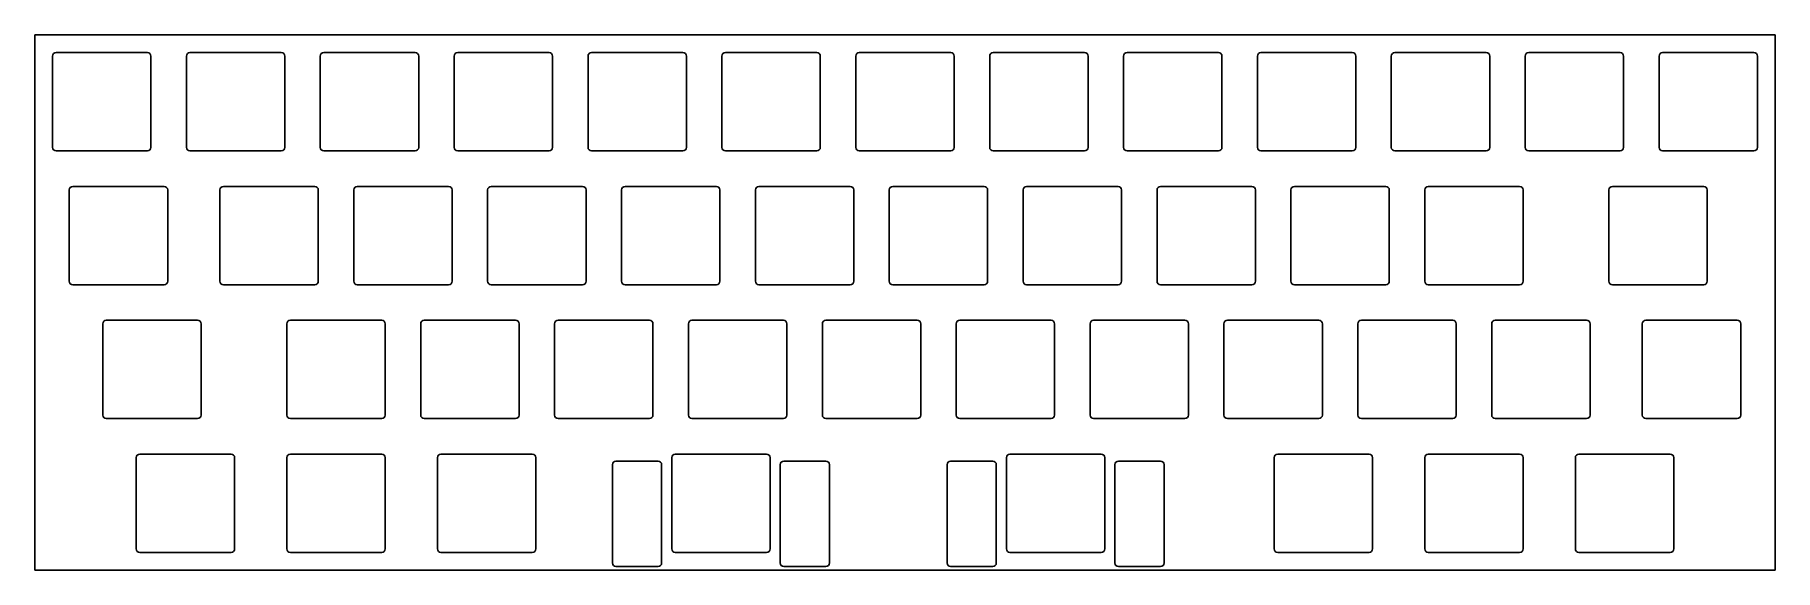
# Model space of a CAD drawing. Header units: millimetres. Extents: x 0 to 248, y -76 to 0.
import ezdxf

# ---------------------------------------------------------------- set-up
doc = ezdxf.new("R2010")
doc.units = ezdxf.units.MM

msp = doc.modelspace()

# ---------------------------------------------------------------- linework, layer by layer
for p, q in [((0, 0), (247.65, 0)), ((0, -76.2), (0, 0)), ((247.65, -76.2), (247.65, 0)), ((2.525, -3.025), (2.525, -16.025)), ((3.025, -2.525), (16.025, -2.525)), ((16.525, -3.025), (16.525, -16.025)), ((21.575, -3.025), (21.575, -16.025)), ((22.075, -2.525), (35.075, -2.525)), ((35.575, -3.025), (35.575, -16.025)), ((40.625, -3.025), (40.625, -16.025)), ((41.125, -2.525), (54.125, -2.525)), ((54.625, -3.025), (54.625, -16.025)), ((59.675, -3.025), (59.675, -16.025)), ((60.175, -2.525), (73.175, -2.525)), ((73.675, -3.025), (73.675, -16.025)), ((78.725, -3.025), (78.725, -16.025)), ((79.225, -2.525), (92.225, -2.525)), ((92.725, -3.025), (92.725, -16.025)), ((97.775, -3.025), (97.775, -16.025)), ((98.275, -2.525), (111.275, -2.525)), ((111.775, -3.025), (111.775, -16.025)), ((116.825, -3.025), (116.825, -16.025)), ((117.325, -2.525), (130.325, -2.525)), ((130.825, -3.025), (130.825, -16.025)), ((135.875, -3.025), (135.875, -16.025)), ((136.375, -2.525), (149.375, -2.525)), ((149.875, -3.025), (149.875, -16.025)), ((154.925, -3.025), (154.925, -16.025)), ((155.425, -2.525), (168.425, -2.525)), ((168.925, -3.025), (168.925, -16.025)), ((173.975, -3.025), (173.975, -16.025)), ((174.475, -2.525), (187.475, -2.525)), ((187.975, -3.025), (187.975, -16.025)), ((193.025, -3.025), (193.025, -16.025)), ((193.525, -2.525), (206.525, -2.525)), ((207.025, -3.025), (207.025, -16.025)), ((212.075, -3.025), (212.075, -16.025)), ((212.575, -2.525), (225.575, -2.525)), ((226.075, -3.025), (226.075, -16.025)), ((231.125, -3.025), (231.125, -16.025)), ((231.625, -2.525), (244.625, -2.525)), ((245.125, -3.025), (245.125, -16.025)), ((3.025, -16.525), (16.025, -16.525)), ((22.075, -16.525), (35.075, -16.525)), ((41.125, -16.525), (54.125, -16.525)), ((60.175, -16.525), (73.175, -16.525)), ((79.225, -16.525), (92.225, -16.525)), ((98.275, -16.525), (111.275, -16.525)), ((117.325, -16.525), (130.325, -16.525)), ((136.375, -16.525), (149.375, -16.525)), ((155.425, -16.525), (168.425, -16.525)), ((174.475, -16.525), (187.475, -16.525)), ((193.525, -16.525), (206.525, -16.525)), ((212.575, -16.525), (225.575, -16.525)), ((231.625, -16.525), (244.625, -16.525)), ((4.90625, -22.075), (4.90625, -35.075)), ((5.40625, -21.575), (18.40625, -21.575)), ((18.90625, -22.075), (18.90625, -35.075)), ((26.3375, -22.075), (26.3375, -35.075)), ((26.8375, -21.575), (39.8375, -21.575)), ((40.3375, -22.075), (40.3375, -35.075)), ((45.3875, -22.075), (45.3875, -35.075)), ((45.8875, -21.575), (58.8875, -21.575)), ((59.3875, -22.075), (59.3875, -35.075)), ((64.4375, -22.075), (64.4375, -35.075)), ((64.9375, -21.575), (77.9375, -21.575)), ((78.4375, -22.075), (78.4375, -35.075)), ((83.4875, -22.075), (83.4875, -35.075)), ((83.9875, -21.575), (96.9875, -21.575)), ((97.4875, -22.075), (97.4875, -35.075)), ((102.5375, -22.075), (102.5375, -35.075)), ((103.0375, -21.575), (116.0375, -21.575)), ((116.5375, -22.075), (116.5375, -35.075)), ((121.5875, -22.075), (121.5875, -35.075)), ((122.0875, -21.575), (135.0875, -21.575)), ((135.5875, -22.075), (135.5875, -35.075)), ((140.6375, -22.075), (140.6375, -35.075)), ((141.1375, -21.575), (154.1375, -21.575)), ((154.6375, -22.075), (154.6375, -35.075)), ((159.6875, -22.075), (159.6875, -35.075)), ((160.1875, -21.575), (173.1875, -21.575)), ((173.6875, -22.075), (173.6875, -35.075)), ((178.7375, -22.075), (178.7375, -35.075)), ((179.2375, -21.575), (192.2375, -21.575)), ((192.7375, -22.075), (192.7375, -35.075)), ((197.7875, -22.075), (197.7875, -35.075)), ((198.2875, -21.575), (211.2875, -21.575)), ((211.7875, -22.075), (211.7875, -35.075)), ((223.98125, -22.075), (223.98125, -35.075)), ((224.48125, -21.575), (237.48125, -21.575)), ((237.98125, -22.075), (237.98125, -35.075)), ((5.40625, -35.575), (18.40625, -35.575)), ((26.8375, -35.575), (39.8375, -35.575)), ((45.8875, -35.575), (58.8875, -35.575)), ((64.9375, -35.575), (77.9375, -35.575)), ((83.9875, -35.575), (96.9875, -35.575)), ((103.0375, -35.575), (116.0375, -35.575)), ((122.0875, -35.575), (135.0875, -35.575)), ((141.1375, -35.575), (154.1375, -35.575)), ((160.1875, -35.575), (173.1875, -35.575)), ((179.2375, -35.575), (192.2375, -35.575)), ((198.2875, -35.575), (211.2875, -35.575)), ((224.48125, -35.575), (237.48125, -35.575)), ((9.66875, -41.125), (9.66875, -54.125)), ((10.16875, -40.625), (23.16875, -40.625)), ((23.66875, -41.125), (23.66875, -54.125)), ((35.8625, -41.125), (35.8625, -54.125)), ((36.3625, -40.625), (49.3625, -40.625)), ((49.8625, -41.125), (49.8625, -54.125)), ((54.9125, -41.125), (54.9125, -54.125)), ((55.4125, -40.625), (68.4125, -40.625)), ((68.9125, -41.125), (68.9125, -54.125)), ((73.9625, -41.125), (73.9625, -54.125)), ((74.4625, -40.625), (87.4625, -40.625)), ((87.9625, -41.125), (87.9625, -54.125)), ((93.0125, -41.125), (93.0125, -54.125)), ((93.5125, -40.625), (106.5125, -40.625)), ((107.0125, -41.125), (107.0125, -54.125)), ((112.0625, -41.125), (112.0625, -54.125)), ((112.5625, -40.625), (125.5625, -40.625)), ((126.0625, -41.125), (126.0625, -54.125)), ((131.1125, -41.125), (131.1125, -54.125)), ((131.6125, -40.625), (144.6125, -40.625)), ((145.1125, -41.125), (145.1125, -54.125)), ((150.1625, -41.125), (150.1625, -54.125)), ((150.6625, -40.625), (163.6625, -40.625)), ((164.1625, -41.125), (164.1625, -54.125)), ((169.2125, -41.125), (169.2125, -54.125)), ((169.7125, -40.625), (182.7125, -40.625)), ((183.2125, -41.125), (183.2125, -54.125)), ((188.2625, -41.125), (188.2625, -54.125)), ((188.7625, -40.625), (201.7625, -40.625)), ((202.2625, -41.125), (202.2625, -54.125)), ((207.3125, -41.125), (207.3125, -54.125)), ((207.8125, -40.625), (220.8125, -40.625)), ((221.3125, -41.125), (221.3125, -54.125)), ((228.74375, -41.125), (228.74375, -54.125)), ((229.24375, -40.625), (242.24375, -40.625)), ((242.74375, -41.125), (242.74375, -54.125)), ((10.16875, -54.625), (23.16875, -54.625)), ((36.3625, -54.625), (49.3625, -54.625)), ((55.4125, -54.625), (68.4125, -54.625)), ((74.4625, -54.625), (87.4625, -54.625)), ((93.5125, -54.625), (106.5125, -54.625)), ((112.5625, -54.625), (125.5625, -54.625)), ((131.6125, -54.625), (144.6125, -54.625)), ((150.6625, -54.625), (163.6625, -54.625)), ((169.7125, -54.625), (182.7125, -54.625)), ((188.7625, -54.625), (201.7625, -54.625)), ((207.8125, -54.625), (220.8125, -54.625)), ((229.24375, -54.625), (242.24375, -54.625)), ((14.43125, -60.175), (14.43125, -73.175)), ((14.93125, -59.675), (27.93125, -59.675)), ((28.43125, -60.175), (28.43125, -73.175)), ((35.8625, -60.175), (35.8625, -73.175)), ((36.3625, -59.675), (49.3625, -59.675)), ((49.8625, -60.175), (49.8625, -73.175)), ((57.29375, -60.175), (57.29375, -73.175)), ((57.79375, -59.675), (70.79375, -59.675)), ((71.29375, -60.175), (71.29375, -73.175)), ((82.19325, -61.175), (82.19325, -75.175)), ((82.69325, -60.675), (88.69325, -60.675)), ((89.19325, -61.175), (89.19325, -75.175)), ((90.63125, -60.175), (90.63125, -73.175)), ((91.13125, -59.675), (104.13125, -59.675)), ((104.63125, -60.175), (104.63125, -73.175)), ((106.06925, -61.175), (106.06925, -75.175)), ((106.56925, -60.675), (112.56925, -60.675)), ((113.06925, -61.175), (113.06925, -75.175)), ((129.81825, -61.175), (129.81825, -75.175)), ((130.31825, -60.675), (136.31825, -60.675)), ((136.81825, -61.175), (136.81825, -75.175)), ((138.25625, -60.175), (138.25625, -73.175)), ((138.75625, -59.675), (151.75625, -59.675)), ((152.25625, -60.175), (152.25625, -73.175)), ((153.69425, -61.175), (153.69425, -75.175)), ((154.19425, -60.675), (160.19425, -60.675)), ((160.69425, -61.175), (160.69425, -75.175)), ((176.35625, -60.175), (176.35625, -73.175)), ((176.85625, -59.675), (189.85625, -59.675)), ((190.35625, -60.175), (190.35625, -73.175)), ((197.7875, -60.175), (197.7875, -73.175)), ((198.2875, -59.675), (211.2875, -59.675)), ((211.7875, -60.175), (211.7875, -73.175)), ((219.21875, -60.175), (219.21875, -73.175)), ((219.71875, -59.675), (232.71875, -59.675)), ((233.21875, -60.175), (233.21875, -73.175)), ((14.93125, -73.675), (27.93125, -73.675)), ((36.3625, -73.675), (49.3625, -73.675)), ((57.79375, -73.675), (70.79375, -73.675)), ((91.13125, -73.675), (104.13125, -73.675)), ((138.75625, -73.675), (151.75625, -73.675)), ((176.85625, -73.675), (189.85625, -73.675)), ((198.2875, -73.675), (211.2875, -73.675)), ((219.71875, -73.675), (232.71875, -73.675)), ((0, -76.2), (247.65, -76.2)), ((82.69325, -75.675), (88.69325, -75.675)), ((106.56925, -75.675), (112.56925, -75.675)), ((130.31825, -75.675), (136.31825, -75.675)), ((154.19425, -75.675), (160.19425, -75.675))]:
    msp.add_line(p, q)
for centre, start, end in [((3.025, -3.025), 90, 180), ((16.025, -3.025), 0, 90), ((22.075, -3.025), 90, 180), ((35.075, -3.025), 0, 90), ((41.125, -3.025), 90, 180), ((54.125, -3.025), 0, 90), ((60.175, -3.025), 90, 180), ((73.175, -3.025), 0, 90), ((79.225, -3.025), 90, 180), ((92.225, -3.025), 0, 90), ((98.275, -3.025), 90, 180), ((111.275, -3.025), 0, 90), ((117.325, -3.025), 90, 180), ((130.325, -3.025), 0, 90), ((136.375, -3.025), 90, 180), ((149.375, -3.025), 0, 90), ((155.425, -3.025), 90, 180), ((168.425, -3.025), 0, 90), ((174.475, -3.025), 90, 180), ((187.475, -3.025), 0, 90), ((193.525, -3.025), 90, 180), ((206.525, -3.025), 0, 90), ((212.575, -3.025), 90, 180), ((225.575, -3.025), 0, 90), ((231.625, -3.025), 90, 180), ((244.625, -3.025), 0, 90), ((3.025, -16.025), 180, 270), ((16.025, -16.025), 270, 0), ((22.075, -16.025), 180, 270), ((35.075, -16.025), 270, 0), ((41.125, -16.025), 180, 270), ((54.125, -16.025), 270, 0), ((60.175, -16.025), 180, 270), ((73.175, -16.025), 270, 0), ((79.225, -16.025), 180, 270), ((92.225, -16.025), 270, 0), ((98.275, -16.025), 180, 270), ((111.275, -16.025), 270, 0), ((117.325, -16.025), 180, 270), ((130.325, -16.025), 270, 0), ((136.375, -16.025), 180, 270), ((149.375, -16.025), 270, 0), ((155.425, -16.025), 180, 270), ((168.425, -16.025), 270, 0), ((174.475, -16.025), 180, 270), ((187.475, -16.025), 270, 0), ((193.525, -16.025), 180, 270), ((206.525, -16.025), 270, 0), ((212.575, -16.025), 180, 270), ((225.575, -16.025), 270, 0), ((231.625, -16.025), 180, 270), ((244.625, -16.025), 270, 0), ((5.40625, -22.075), 90, 180), ((18.40625, -22.075), 0, 90), ((26.8375, -22.075), 90, 180), ((39.8375, -22.075), 0, 90), ((45.8875, -22.075), 90, 180), ((58.8875, -22.075), 0, 90), ((64.9375, -22.075), 90, 180), ((77.9375, -22.075), 0, 90), ((83.9875, -22.075), 90, 180), ((96.9875, -22.075), 0, 90), ((103.0375, -22.075), 90, 180), ((116.0375, -22.075), 0, 90), ((122.0875, -22.075), 90, 180), ((135.0875, -22.075), 0, 90), ((141.1375, -22.075), 90, 180), ((154.1375, -22.075), 0, 90), ((160.1875, -22.075), 90, 180), ((173.1875, -22.075), 0, 90), ((179.2375, -22.075), 90, 180), ((192.2375, -22.075), 0, 90), ((198.2875, -22.075), 90, 180), ((211.2875, -22.075), 0, 90), ((224.48125, -22.075), 90, 180), ((237.48125, -22.075), 0, 90), ((5.40625, -35.075), 180, 270), ((18.40625, -35.075), 270, 0), ((26.8375, -35.075), 180, 270), ((39.8375, -35.075), 270, 0), ((45.8875, -35.075), 180, 270), ((58.8875, -35.075), 270, 0), ((64.9375, -35.075), 180, 270), ((77.9375, -35.075), 270, 0), ((83.9875, -35.075), 180, 270), ((96.9875, -35.075), 270, 0), ((103.0375, -35.075), 180, 270), ((116.0375, -35.075), 270, 0), ((122.0875, -35.075), 180, 270), ((135.0875, -35.075), 270, 0), ((141.1375, -35.075), 180, 270), ((154.1375, -35.075), 270, 0), ((160.1875, -35.075), 180, 270), ((173.1875, -35.075), 270, 0), ((179.2375, -35.075), 180, 270), ((192.2375, -35.075), 270, 0), ((198.2875, -35.075), 180, 270), ((211.2875, -35.075), 270, 0), ((224.48125, -35.075), 180, 270), ((237.48125, -35.075), 270, 0), ((10.16875, -41.125), 90, 180), ((23.16875, -41.125), 0, 90), ((36.3625, -41.125), 90, 180), ((49.3625, -41.125), 0, 90), ((55.4125, -41.125), 90, 180), ((68.4125, -41.125), 0, 90), ((74.4625, -41.125), 90, 180), ((87.4625, -41.125), 0, 90), ((93.5125, -41.125), 90, 180), ((106.5125, -41.125), 0, 90), ((112.5625, -41.125), 90, 180), ((125.5625, -41.125), 0, 90), ((131.6125, -41.125), 90, 180), ((144.6125, -41.125), 0, 90), ((150.6625, -41.125), 90, 180), ((163.6625, -41.125), 0, 90), ((169.7125, -41.125), 90, 180), ((182.7125, -41.125), 0, 90), ((188.7625, -41.125), 90, 180), ((201.7625, -41.125), 0, 90), ((207.8125, -41.125), 90, 180), ((220.8125, -41.125), 0, 90), ((229.24375, -41.125), 90, 180), ((242.24375, -41.125), 0, 90), ((10.16875, -54.125), 180, 270), ((23.16875, -54.125), 270, 0), ((36.3625, -54.125), 180, 270), ((49.3625, -54.125), 270, 0), ((55.4125, -54.125), 180, 270), ((68.4125, -54.125), 270, 0), ((74.4625, -54.125), 180, 270), ((87.4625, -54.125), 270, 0), ((93.5125, -54.125), 180, 270), ((106.5125, -54.125), 270, 0), ((112.5625, -54.125), 180, 270), ((125.5625, -54.125), 270, 0), ((131.6125, -54.125), 180, 270), ((144.6125, -54.125), 270, 0), ((150.6625, -54.125), 180, 270), ((163.6625, -54.125), 270, 0), ((169.7125, -54.125), 180, 270), ((182.7125, -54.125), 270, 0), ((188.7625, -54.125), 180, 270), ((201.7625, -54.125), 270, 0), ((207.8125, -54.125), 180, 270), ((220.8125, -54.125), 270, 0), ((229.24375, -54.125), 180, 270), ((242.24375, -54.125), 270, 0), ((14.93125, -60.175), 90, 180), ((27.93125, -60.175), 0, 90), ((36.3625, -60.175), 90, 180), ((49.3625, -60.175), 0, 90), ((57.79375, -60.175), 90, 180), ((70.79375, -60.175), 0, 90), ((82.69325, -61.175), 90, 180), ((88.69325, -61.175), 0, 90), ((91.13125, -60.175), 90, 180), ((104.13125, -60.175), 0, 90), ((106.56925, -61.175), 90, 180), ((112.56925, -61.175), 0, 90), ((130.31825, -61.175), 90, 180), ((136.31825, -61.175), 0, 90), ((138.75625, -60.175), 90, 180), ((151.75625, -60.175), 0, 90), ((154.19425, -61.175), 90, 180), ((160.19425, -61.175), 0, 90), ((176.85625, -60.175), 90, 180), ((189.85625, -60.175), 0, 90), ((198.2875, -60.175), 90, 180), ((211.2875, -60.175), 0, 90), ((219.71875, -60.175), 90, 180), ((232.71875, -60.175), 0, 90), ((14.93125, -73.175), 180, 270), ((27.93125, -73.175), 270, 0), ((36.3625, -73.175), 180, 270), ((49.3625, -73.175), 270, 0), ((57.79375, -73.175), 180, 270), ((70.79375, -73.175), 270, 0), ((91.13125, -73.175), 180, 270), ((104.13125, -73.175), 270, 0), ((138.75625, -73.175), 180, 270), ((151.75625, -73.175), 270, 0), ((176.85625, -73.175), 180, 270), ((189.85625, -73.175), 270, 0), ((198.2875, -73.175), 180, 270), ((211.2875, -73.175), 270, 0), ((219.71875, -73.175), 180, 270), ((232.71875, -73.175), 270, 0), ((82.69325, -75.175), 180, 270), ((88.69325, -75.175), 270, 0), ((106.56925, -75.175), 180, 270), ((112.56925, -75.175), 270, 0), ((130.31825, -75.175), 180, 270), ((136.31825, -75.175), 270, 0), ((154.19425, -75.175), 180, 270), ((160.19425, -75.175), 270, 0)]:
    msp.add_arc(centre, 0.5, start, end)

doc.saveas('drawing.dxf')
